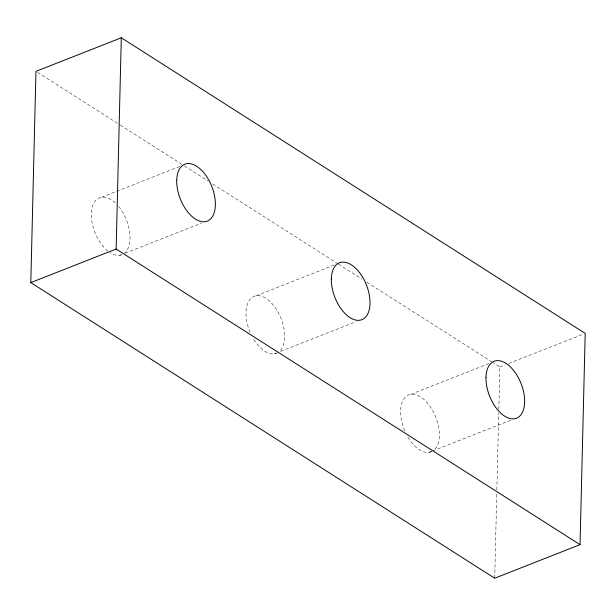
<?xml version="1.0" encoding="UTF-8"?>
<svg xmlns="http://www.w3.org/2000/svg" width="616" height="616" viewBox="0 0 616 616"><rect width="100%" height="100%" fill="white"/><g stroke="black" fill="none" stroke-linecap="round" stroke-linejoin="round"><path stroke-width="0.46" stroke-dasharray="3.08 2.31" d="M494.702 578.216L496.765 493.716M496.858 489.874L498.737 413.059M498.829 409.217L499.861 366.967L493.37 362.832M101.594 197.22L179.818 166.443M119.804 255.27L121.583 254.57M125.14 253.176L201.586 223.1M256.225 295.757L335.343 264.634M274.436 353.815L276.214 353.114M280.657 351.366L356.217 321.644M410.857 394.294L489.089 363.525M499.861 366.967L505.197 364.872M508.754 363.471L583.421 334.095M429.067 452.352L431.739 451.305M432.625 450.95L511.742 419.835M37.584 72.38L119.496 124.578M120.305 125.102L183.568 165.411M184.376 165.927L207.9 180.911M212.766 184.015L337.66 263.602M338.469 264.118L361.992 279.11M366.859 282.213L492.561 362.316M277.785 352.645A30.592 16.94 68.5 0 1 252.837 337.853M250.111 332.332A30.592 16.94 68.5 0 1 252.96 296.874A30.592 16.94 68.5 0 1 279.833 315.623A30.592 16.94 68.5 0 1 278.54 352.167M121.537 254.847A30.592 16.94 68.5 0 1 110.056 252.652M107.892 251.105A30.592 16.94 68.5 0 1 91.823 209.232A30.592 16.94 68.5 0 1 116.324 203.927M118.688 206.56A30.592 16.94 68.5 0 1 124.624 253.068M431.631 451.597A30.592 16.94 68.5 0 1 407.037 435.627M404.743 430.869A30.592 16.94 68.5 0 1 407.084 395.718A30.592 16.94 68.5 0 1 433.541 412.258A30.592 16.94 68.5 0 1 434.58 449.518"/><path stroke-width="0.92" d="M30.8 282.605L35.967 71.348L121.298 37.784L585.2 333.395L580.033 544.652L494.702 578.216L30.8 282.605L116.139 249.033L580.033 544.652M116.139 249.033L121.298 37.784M331.339 278.902A30.592 16.94 68.5 0 0 359.775 320.243A30.592 16.94 68.5 0 0 360.891 274.505A30.592 16.94 68.5 0 0 331.339 278.902M176.707 180.357A30.592 16.94 68.5 0 0 205.143 221.706A30.592 16.94 68.5 0 0 206.26 175.968A30.592 16.94 68.5 0 0 176.707 180.357M485.97 377.439A30.592 16.94 68.5 0 0 514.406 418.78A30.592 16.94 68.5 0 0 515.523 373.042A30.592 16.94 68.5 0 0 485.97 377.439"/></g></svg>
